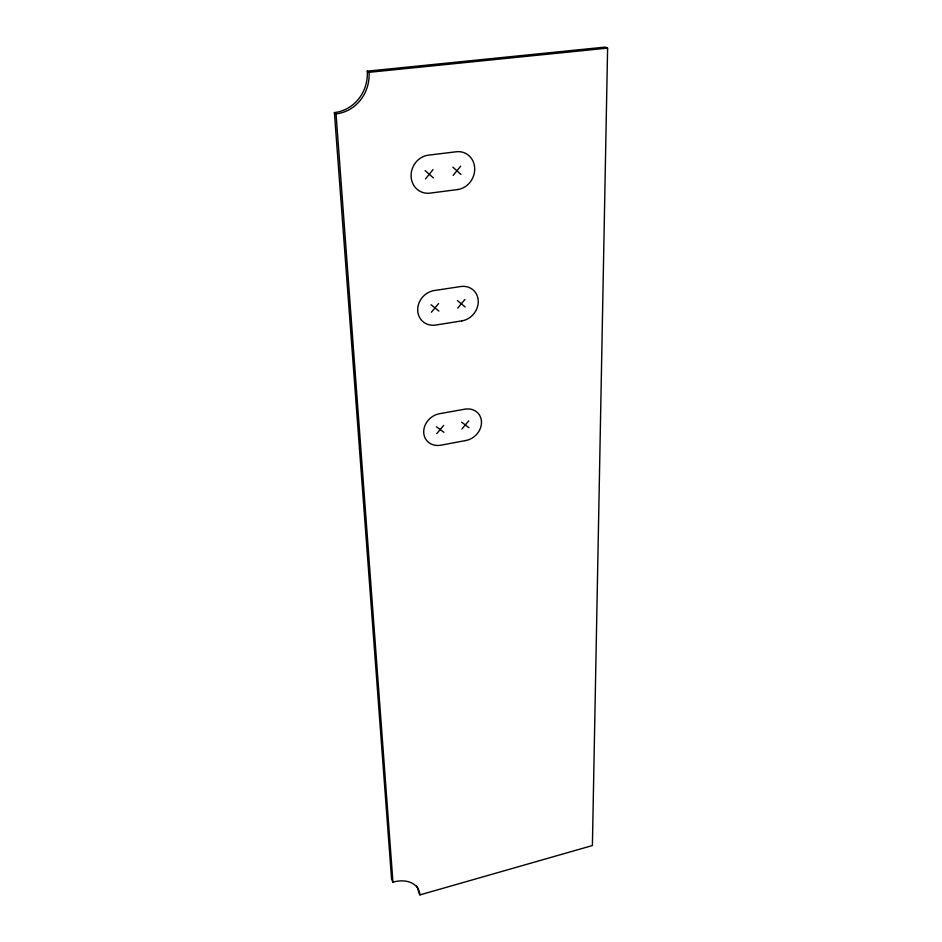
<?xml version="1.0" encoding="UTF-8"?>
<svg xmlns="http://www.w3.org/2000/svg" width="942" height="942" viewBox="0 0 942 942"><rect width="100%" height="100%" fill="white"/><g stroke="black" fill="none" stroke-linecap="round" stroke-linejoin="round"><path stroke-width="1.41" d="M607.602 48.124L592.4 845.551L419.897 894.9A27.271 19.052 -28.2 0 0 392.932 882.136L391.578 879.169L334.398 112.569A38.504 36.079 -83.1 0 0 367.286 71.156L605.117 47.1L607.602 48.124L369.064 72.322L367.286 71.156M425.513 178.886L433.026 169.631M453.161 175.389L460.662 166.192M431.401 312.238L438.572 303.571M457.73 308.116L464.889 299.497M436.77 433.626L443.623 425.466M461.898 428.999L468.727 420.886M436.476 426.773L443.906 432.307M461.662 422.181L468.951 427.703M334.398 112.569L336.047 113.876L392.932 882.136M431.071 304.725L438.878 311.072M457.471 300.639L465.124 306.962M425.136 170.62L433.367 177.897M452.878 167.158L460.921 174.411M419.897 894.9L418.483 891.944A27.2 19.04 -28.2 0 0 416.729 885.927M369.064 72.322A38.634 36.185 -82.8 0 1 336.047 113.876M465.831 440.526L440.868 445.189A17.392 14.966 -40.1 0 1 423.712 432.472A17.392 14.966 -40.1 0 1 439.514 413.715L464.795 409.181A17.309 14.789 -41.7 0 1 481.48 421.898A17.309 14.789 -41.7 0 1 465.831 440.526M461.874 320.869L435.722 325.049A18.287 16.344 -48.4 0 1 417.706 310.483A18.287 16.344 -48.4 0 1 434.238 290.548L460.732 286.533A18.204 16.12 -49.9 0 1 478.242 301.063A18.204 16.12 -49.9 0 1 461.874 320.869M457.529 189.566L430.07 193.134A19.464 17.745 -63.4 0 1 411.101 176.413A19.464 17.745 -63.4 0 1 428.445 155.147L456.281 151.768A19.393 17.474 -63.6 0 1 474.697 168.43A19.393 17.474 -63.6 0 1 457.529 189.566"/></g></svg>
